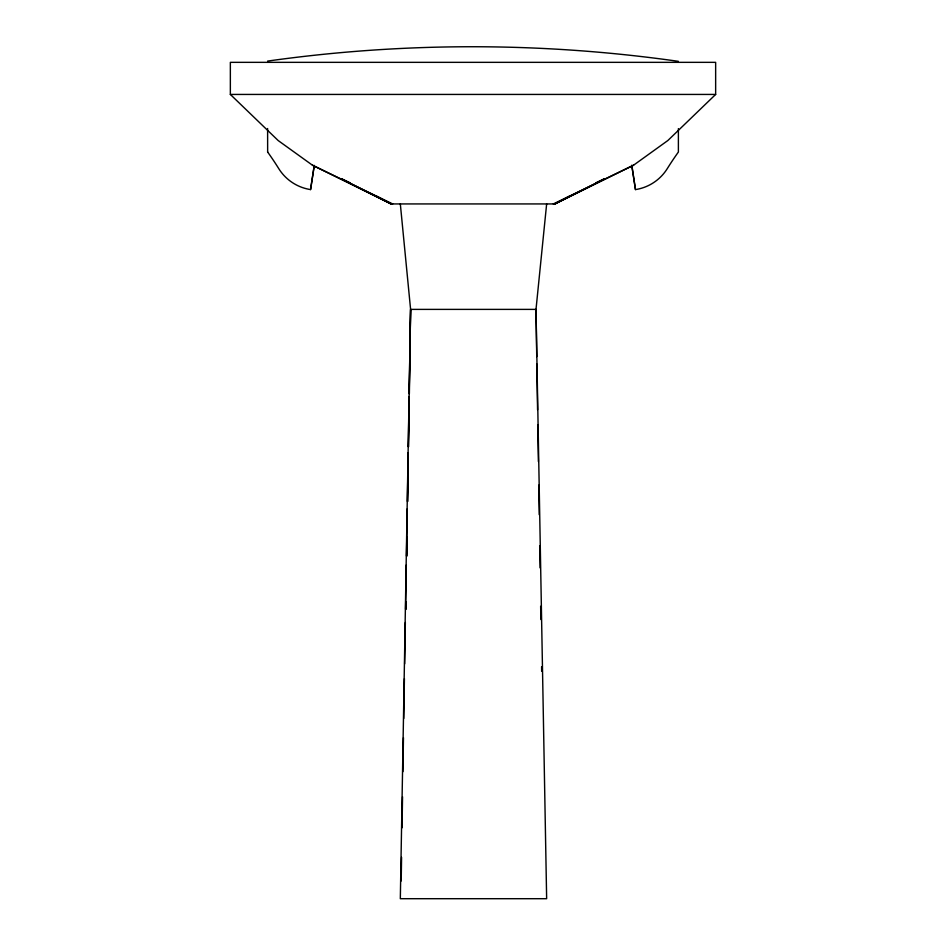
<?xml version="1.0" encoding="UTF-8"?>
<svg xmlns="http://www.w3.org/2000/svg" width="946" height="946" viewBox="0 0 946 946"><rect width="100%" height="100%" fill="white"/><g stroke="black" fill="none" stroke-linecap="round" stroke-linejoin="round"><path stroke-width="1.42" d="M406.201 609.212L406.307 601.833M406.981 556.047L407.265 536.843M407.785 501.392L408.199 473.331M408.589 446.749L409.145 408.353M409.37 393.583L410.103 343.363M410.162 338.928L410.599 309.389L400.324 203.934M401.21 880.974L401.577 857.348M402.05 827.809L402.535 796.792M402.925 771.676L403.457 737.714M403.765 718.511L404.415 678.637M536.737 356.654L536.004 309.389L410.599 309.389L400.324 898.7L546.646 898.7L536.004 309.389L546.646 203.934M404.663 663.867L405.349 622.503M405.574 609.212L406.319 564.904M406.473 556.047L407.265 508.782M407.383 501.392L408.199 452.661M408.294 446.749L409.145 396.528M409.192 393.583L410.599 309.389M310.595 189.59L314.273 165.384L310.525 189.578A45.585 45.585 0 0 1 278.763 168.636A309.579 309.579 0 0 0 267.612 151.987M715.649 94.434L667.888 140.493L633.548 165.207L554.959 203.934L391.041 203.934L312.44 165.195L278.183 140.552L230.351 94.434L230.351 62.341L715.649 62.341L715.649 94.434L230.351 94.434M569.09 196.366L554.959 203.934L603.855 179.137M553.292 203.934L633.548 165.207M596.146 182.684L603.855 179.042M342.192 179.078L349.902 182.708M312.44 165.195L392.708 203.934M342.192 179.172L391.041 203.934L376.934 196.366M631.833 165.384L635.511 189.578A45.585 45.585 0 0 0 667.273 168.636A309.579 309.579 0 0 1 678.388 152.034L678.388 128.609M631.751 165.384L635.44 189.59M536.855 364.033L537.565 409.819M537.801 424.588L538.38 461.518M538.747 485.144L539.208 514.683M539.693 545.7L540.048 567.86M540.651 606.256L540.852 619.559M541.597 666.812L541.668 671.246M267.612 128.526L267.647 152.034M267.612 61.088A1464.881 1464.881 0 0 1 678.388 61.336"/></g></svg>
